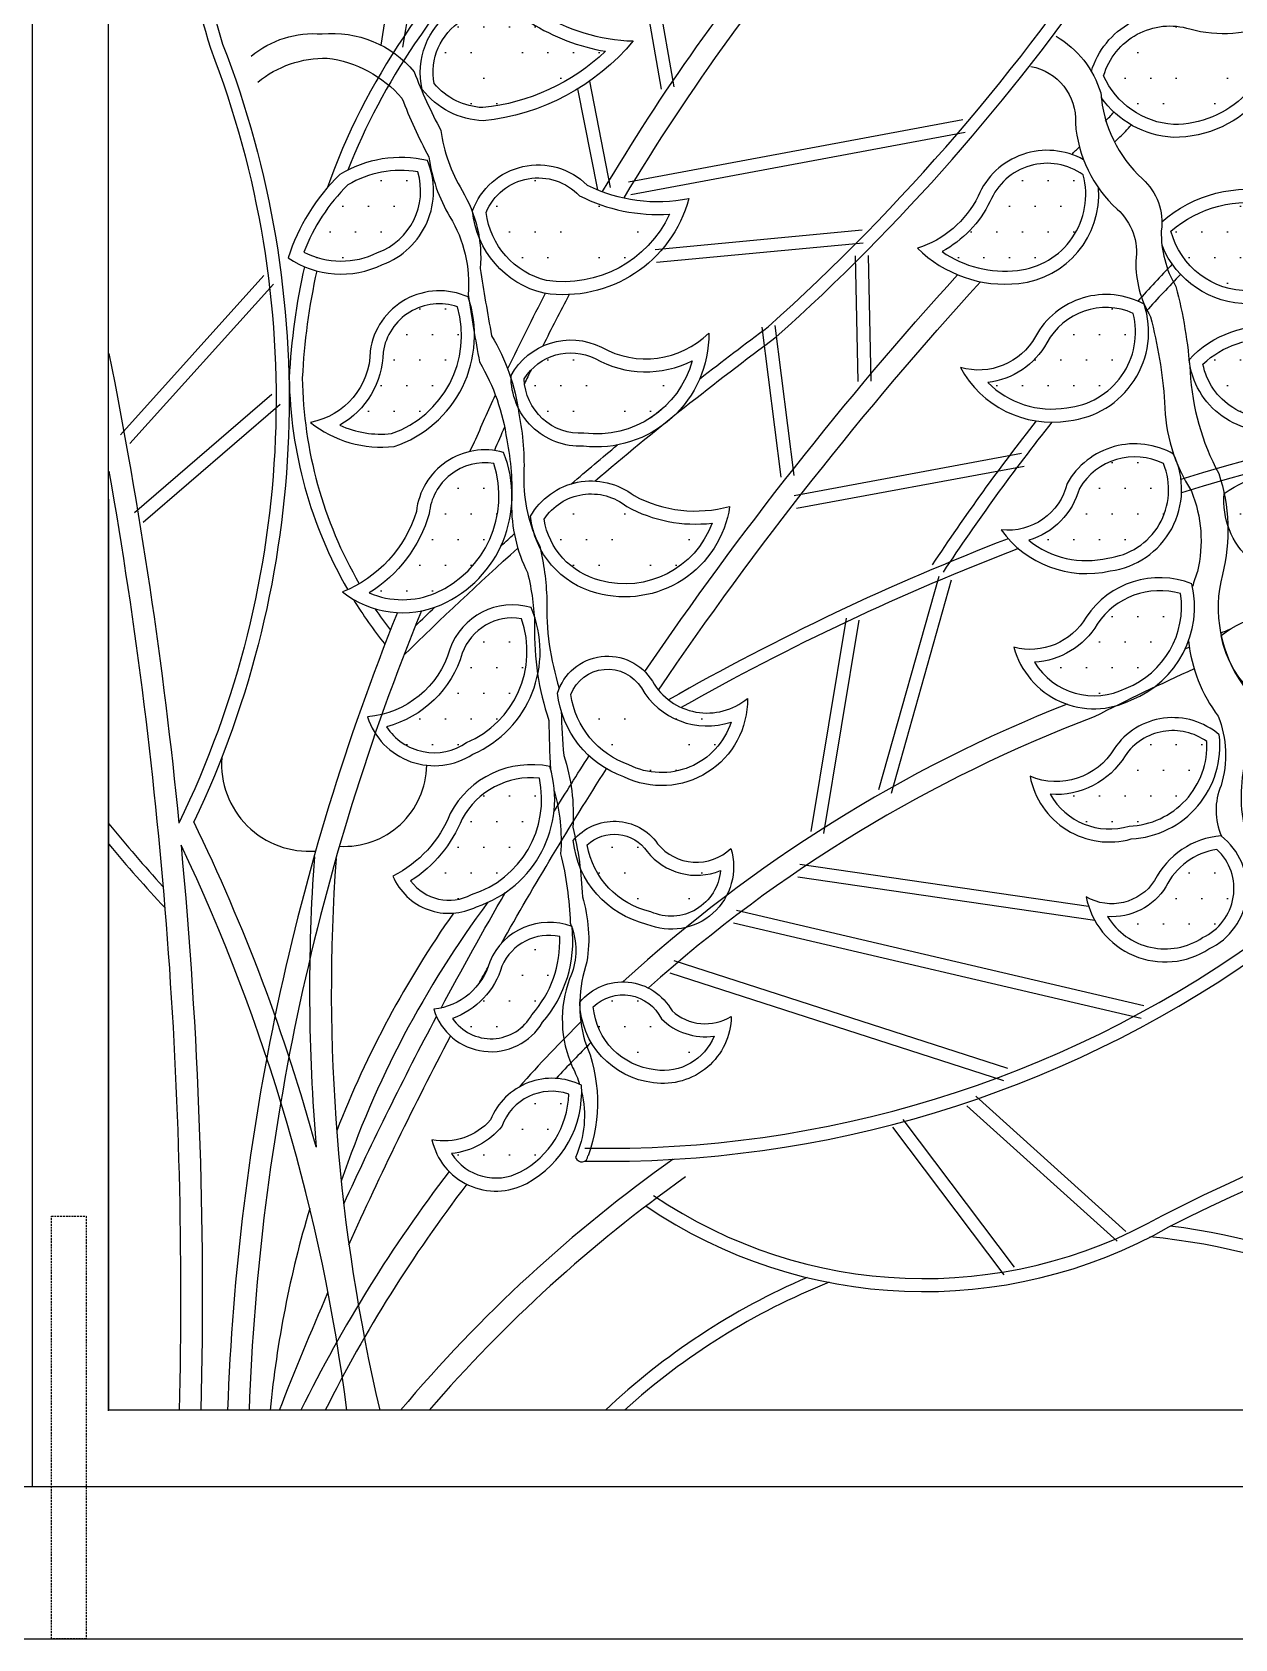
# Model space of a CAD drawing. Extents: x -6708 to 51378, y -17661 to 34250.
# Drawn here: x 29622 to 30414, y -4537 to -3480 of the extents above; entities that cross this region are included whole.
import ezdxf

# ---------------------------------------------------------------- set-up
doc = ezdxf.new("R2010")
doc.units = 0
doc.header["$LTSCALE"] = 5
doc.header["$MEASUREMENT"] = 0
doc.linetypes.add('HIDDEN', pattern=[0.375, 0.25, -0.125])
for name, color, linetype in [('0-BCA', 33, 'CONTINUOUS'), ('0-TEXT', 7, 'CONTINUOUS'), ('1', 1, 'CONTINUOUS'), ('GRILLES', 1, 'CONTINUOUS'), ('LEAF', 2, 'CONTINUOUS')]:
    doc.layers.add(name, color=color, linetype=linetype)

msp = doc.modelspace()

# ---------------------------------------------------------------- hatches: boundary and pattern name
at = {"layer": 'LEAF'}
h = msp.add_hatch(dxfattribs=at)
h.set_pattern_fill('DOTS', color=2, scale=270, style=0)
edge = h.paths.add_edge_path()
edge.add_arc((29926.5, -3506.3), 40.5, 53.8953, 190.5436, ccw=False)
edge.add_arc((30021.2, -3362), 132.2, 237.5778, 260.5634)
edge.add_arc((29904.2, -3391.1), 139.1, 276.0003, 313.2797, ccw=False)
edge.add_arc((29921, -3484.5), 45, 220.3688, 267.0518, ccw=False)
edge = h.paths.add_edge_path()
edge.add_arc((29955.1, -3613), 37.2, 403.1749, 517.2066, ccw=False)
edge.add_arc((30033.9, -3485.9), 114, 243.0519, 273.8288)
edge.add_arc((29971.7, -3567.2), 77, 261.6878, 335.0862, ccw=False)
edge.add_arc((29973.3, -3591.9), 53, 187.1713, 256.0957, ccw=False)
edge = h.paths.add_edge_path()
edge.add_arc((29976.6, -3726.9), 36, 423.4248, 508.4833, ccw=False)
edge.add_arc((30025.9, -3635.5), 67.9, 240.683, 296.8199)
edge.add_arc((29993.3, -3678.8), 65.6, 262.8804, 344.6489, ccw=False)
edge.add_arc((29982.9, -3706.8), 37.1, 182.014, 273.4981, ccw=False)
edge = h.paths.add_edge_path()
edge.add_arc((29990, -3821), 37.2, 410.9417, 506.4228, ccw=False)
edge.add_arc((30058.5, -3709.7), 93.9, 241.3063, 276.7007)
edge.add_arc((30012.2, -3782), 61, 254.3449, 339.8674, ccw=False)
edge.add_arc((30008, -3792.6), 49.6, 189.0064, 255.7128, ccw=False)
edge = h.paths.add_edge_path()
edge.add_arc((30000.8, -3925.2), 26, 391.6944, 518.7938, ccw=False)
edge.add_arc((30066.3, -3886.6), 50, 209.9539, 288.287)
edge.add_arc((30036.4, -3919.3), 47.9, 243.2441, 342.116, ccw=False)
edge.add_arc((30033.6, -3907.6), 57.6, 188.1268, 250.9374, ccw=False)
edge = h.paths.add_edge_path()
edge.add_arc((30005.2, -4034.1), 26.3, 394.7628, 492.7768, ccw=False)
edge.add_arc((30059.3, -3993.4), 41.4, 218.2828, 292.3511)
edge.add_arc((30042.6, -4029.2), 32.5, 245.8707, 355.6218, ccw=False)
edge.add_arc((30041.5, -4005.2), 55.1, 189.9909, 257.211, ccw=False)
edge = h.paths.add_edge_path()
edge.add_arc((30010.9, -4141.8), 28.3, 386.1456, 493.9812, ccw=False)
edge.add_arc((30065.1, -4099.8), 41.3, 225.6729, 278.075)
edge.add_arc((30037.4, -4127.1), 36.2, 261.6893, 337.9388, ccw=False)
edge.add_arc((30037.1, -4117.2), 46, 185.3549, 263.8417, ccw=False)
edge = h.paths.add_edge_path()
edge.add_arc((29964.1, -4211.9), 34.9, 431.5768, 520.3033)
edge.add_arc((29893.1, -4169.2), 49.1, 275.7529, 320.8708, ccw=False)
edge.add_arc((29927.2, -4199.6), 34.5, 212.2523, 298.1657)
edge.add_arc((29915.4, -4177.3), 59.8, 298.0731, 358.5435)
edge = h.paths.add_edge_path()
edge.add_arc((29962.2, -4108.1), 33.7, 437.867, 516.4098)
edge.add_arc((29881.7, -4080.1), 51.7, 289.1803, 343.7899, ccw=False)
edge.add_arc((29924.1, -4111.6), 30.8, 214.3541, 330.787)
edge.add_arc((29895.9, -4078), 73.5, 318.5729, 362.2749)
edge = h.paths.add_edge_path()
edge.add_arc((29950.7, -4022.6), 52.1, 444.292, 511.3415)
edge.add_arc((29825.2, -3966), 85.9, 302.3873, 338.3712, ccw=False)
edge.add_arc((29896.5, -4019.8), 31.5, 216.6058, 298.1262)
edge.add_arc((29891.4, -3984.7), 65.9, 287.5358, 372.1232)
edge = h.paths.add_edge_path()
edge.add_arc((29938.2, -3900.4), 35, 440.198, 520.4093)
edge.add_arc((29837.4, -3868.6), 70.7, 284.6699, 343.5005, ccw=False)
edge.add_arc((29886.7, -3916.7), 37.5, 212.9125, 304.51)
edge.add_arc((29882.6, -3887.4), 65.2, 292.9115, 379.2699)
edge = h.paths.add_edge_path()
edge.add_arc((29920.2, -3800.3), 37, 441.1666, 534.8095)
edge.add_arc((29795.1, -3770.9), 92, 302.039, 343.5829, ccw=False)
edge.add_arc((29865.8, -3798.3), 55.2, 246.6656, 293.4272)
edge.add_arc((29859.8, -3785.3), 69.5, 293.6978, 378.0338)
edge = h.paths.add_edge_path()
edge.add_arc((29890.2, -3696.1), 37.5, 431.4014, 531.2686)
edge.add_arc((29796.6, -3689.5), 56.5, 299.7351, 359.1111, ccw=False)
edge.add_arc((29852, -3677.7), 66.8, 245.8155, 275.6657)
edge.add_arc((29836.1, -3679.3), 68.6, 289.1317, 375.8481)
edge = h.paths.add_edge_path()
edge.add_arc((29864.8, -3639.7), 68.9, 440.7215, 480.5242)
edge.add_arc((29918.9, -3670.1), 126.4, 494.7962, 518.931)
edge.add_arc((29825.4, -3576.6), 53.9, 242.9832, 296.3684)
edge.add_arc((29834.5, -3584.3), 43.3, 290.0811, 376.8318)
h = msp.add_hatch(dxfattribs=at)
h.set_pattern_fill('DOTS', color=2, scale=270, style=0)
edge = h.paths.add_edge_path()
edge.add_arc((30458.9, -4040.5), 52.1, 435.1151, 491.5516, ccw=False)
edge.add_arc((30499.5, -3950.4), 48.1, 235.5625, 302.4143)
edge.add_arc((30482.1, -3991.2), 43.2, 270.2682, 360.1982, ccw=False)
edge.add_arc((30478.9, -3972.9), 61.6, 207.6486, 273.133, ccw=False)
edge = h.paths.add_edge_path()
edge.add_arc((30443.4, -3924.9), 53.1, 431.9789, 483.4165, ccw=False)
edge.add_arc((30501, -3838), 55, 221.42, 288.4408)
edge.add_arc((30477, -3882.5), 42.2, 263.7253, 349.548, ccw=False)
edge.add_arc((30471.8, -3864.5), 59.9, 195.5363, 270.5156, ccw=False)
edge = h.paths.add_edge_path()
edge.add_arc((30448, -3839.8), 61.2, 437.426, 482.7486, ccw=False)
edge.add_arc((30486, -3740.6), 46.5, 237.9256, 309.0668)
edge.add_arc((30460, -3776.3), 55.3, 277.7065, 359.5784, ccw=False)
edge.add_arc((30458.6, -3788.3), 43.7, 179.931, 281.6582, ccw=False)
edge = h.paths.add_edge_path()
edge.add_arc((30433.5, -3741.1), 59.2, 442.7355, 493.8052, ccw=False)
edge.add_arc((30466.8, -3638.2), 51.2, 239.6463, 312.9975)
edge.add_arc((30448.3, -3679), 53.5, 268.1437, 363.6227, ccw=False)
edge.add_arc((30435.9, -3689.5), 44.3, 191.5359, 283.9449, ccw=False)
edge = h.paths.add_edge_path()
edge.add_arc((30422.1, -3668.5), 76.7, 437.6054, 491.2856, ccw=False)
edge.add_arc((30463.1, -3537.8), 60.9, 246.2475, 303.898)
edge.add_arc((30426.2, -3578.6), 71.6, 267.4018, 352.0913, ccw=False)
edge.add_arc((30422.4, -3597.4), 52.7, 194.8205, 270.5657, ccw=False)
edge = h.paths.add_edge_path()
edge.add_arc((30370.8, -3521.1), 45.4, 433.0577, 523.8271, ccw=False)
edge.add_arc((30405.8, -3398.4), 82.2, 254.6195, 294.4263)
edge.add_arc((30373.2, -3474), 66.6, 269.9496, 360.5992, ccw=False)
edge.add_arc((30376.6, -3486.6), 54, 203.833, 266.3218, ccw=False)
edge = h.paths.add_edge_path()
edge.add_arc((30290.1, -3606.9), 40.7, 414.5066, 517.6015)
edge.add_arc((30184.6, -3558), 75.6, 298.7529, 333.8366, ccw=False)
edge.add_arc((30262.5, -3563.7), 73.5, 235.5697, 276.1997)
edge.add_arc((30265.1, -3586.7), 50.3, 275.9943, 375.0056)
edge = h.paths.add_edge_path()
edge.add_arc((30328.7, -3705.4), 44.3, 425.9868, 511.5726)
edge.add_arc((30244.8, -3659.5), 51.3, 276.7487, 331.0794, ccw=False)
edge.add_arc((30293.1, -3668.1), 59.8, 225.0754, 279.4395)
edge.add_arc((30297.9, -3677.1), 50.3, 275.7386, 373.9658)
edge = h.paths.add_edge_path()
edge.add_arc((30347.7, -3801.8), 42.5, 423.6275, 509.3773)
edge.add_arc((30264, -3767.5), 48.8, 286.5299, 344.9013, ccw=False)
edge.add_arc((30315.8, -3767.2), 60.4, 231.1532, 283.6189)
edge.add_arc((30324.6, -3780.9), 45.3, 276.8291, 382.2533)
edge = h.paths.add_edge_path()
edge.add_arc((30364.1, -3896.9), 49.4, 433.8645, 506.2377)
edge.add_arc((30278.8, -3843.4), 51.2, 273.1097, 329.5246, ccw=False)
edge.add_arc((30321.1, -3870.4), 46.3, 211.515, 296.9073)
edge.add_arc((30320.7, -3857.9), 57.7, 291.6434, 368.5381)
edge = h.paths.add_edge_path()
edge.add_arc((30372.8, -3977.8), 38.2, 414.1995, 505.4013)
edge.add_arc((30296.1, -3928.9), 52.8, 265.6524, 328.9847, ccw=False)
edge.add_arc((30331, -3959.8), 44.5, 209.1727, 287.0363)
edge.add_arc((30342.1, -3949.4), 53, 272.0389, 362.8121)
edge = h.paths.add_edge_path()
edge.add_arc((30408.5, -4062.3), 44.9, 458.635, 513.9482)
edge.add_arc((30332.6, -4020), 42.1, 266.2272, 327.5952, ccw=False)
edge.add_arc((30367.7, -4038.9), 44.4, 211.3183, 303.733)
edge.add_arc((30377.6, -4043.7), 35.4, 294.6098, 406.9385)
edge = h.paths.add_edge_path()
edge.add_arc((30444.8, -4098.6), 34.7, 385.2536, 452.8945, ccw=False)
edge.add_arc((30519.6, -4046.9), 56.9, 220.3642, 273.1283)
edge.add_arc((30482.6, -4079), 47.2, 221.7183, 328.332, ccw=False)
edge.add_arc((30473.2, -4081), 39.1, 152.8716, 228.627, ccw=False)

# ---------------------------------------------------------------- linework, layer by layer
at = {"layer": '0-BCA', "color": 3}
for p, q in [((29622.2, -1937.4), (29622.2, -4437.4)), ((29672.2, -1987.5), (29672.2, -4387.4)), ((31358.7, -4437.4), (29622.2, -4437.4))]:
    msp.add_line(p, q, dxfattribs=at)
at = {"layer": '0-BCA', "color": 5}
msp.add_line((26053.9, -4537.4), (33226.5, -4537.4), dxfattribs=at)
at = {"layer": '0-BCA', "color": 3}
msp.add_lwpolyline([(31308.7, -2464.1), (31308.7, -4386.9), (29672.7, -4386.9), (29672.2, -1987.5, -0.153284), (31308.7, -2464.1, -3.305213)], format="xyb", dxfattribs=at)
at = {"layer": '0-TEXT'}
msp.add_line((29622.2, -4437.4), (29595.2, -4437.4), dxfattribs=at)
at = {"layer": '1'}
for p, q in [((30044.7, -3515.8), (30012.2, -3330.2)), ((30036.3, -3517.3), (30003.8, -3331.7)), ((29994.3, -3583.6), (29981.3, -3517.1)), ((30002.7, -3582), (29989, -3512)), ((30014.5, -3578.3), (30234.6, -3537.3)), ((30016.1, -3586.7), (30236.1, -3545.7)), ((30168.2, -3610.2), (30032.2, -3623)), ((30169, -3618.7), (30033, -3631.5)), ((30165.7, -3709.8), (30164, -3627)), ((30174.2, -3709.6), (30172.5, -3626.9)), ((29680.2, -3744.8), (29774.6, -3640.1)), ((29686.5, -3750.5), (29781, -3645.8)), ((30115.1, -3772.7), (30102.5, -3674.1)), ((30123.6, -3771.6), (30111, -3673)), ((29689.5, -3795.9), (29779.9, -3718.2)), ((29695.1, -3802.4), (29785.4, -3724.7)), ((30123.5, -3784.8), (30273.2, -3757)), ((30125.1, -3793.2), (30274.8, -3765.4)), ((30179.3, -3978.4), (30218.9, -3837.9)), ((30187.5, -3980.7), (30227.1, -3840.3)), ((30157.7, -3865.5), (30134.5, -4005.9)), ((30166.2, -3866.9), (30142.9, -4007.3)), ((30127.2, -4027.4), (30317.3, -4055.1)), ((30125.9, -4035.9), (30321.3, -4064.3)), ((30085.6, -4057.7), (30353.7, -4120.5)), ((30083.7, -4066), (30351.8, -4128.8)), ((30264.2, -4162), (30044.7, -4091.2)), ((30261.6, -4170.1), (30042, -4099.3)), ((30237.2, -4186.5), (30336, -4275.7)), ((30243, -4180.2), (30341.8, -4269.3)), ((30195, -4195.5), (30268.3, -4292.7)), ((30188.2, -4200.6), (30261.5, -4297.9))]:
    msp.add_line(p, q, dxfattribs=at)
for points in [[(30061.4, -3708, -0.006045), (30106.4, -3673.8, 0.130076), (30491.2, -3088.1)], [(29992.3, -3775.3, -0.016374), (30111.8, -3680.4, 0.119753), (30480.3, -3144, 0.119753)], [(29672.7, -3296.5, -0.049757), (29747.5, -3487.7, -0.205998), (29728.6, -3999.7)], [(30037.3, -3293.8, 0.070527), (29866.7, -3482.8, 0.063802), (29816.2, -3582.6)], [(30042.1, -3300.9, 0.070262), (29873.8, -3487.6, 0.054639), (29829.8, -3570.7)], [(29672.7, -3315.6, -0.045699), (29739.4, -3490.4, -0.208179), (29718.7, -4000.5)], [(30159.3, -3385.1, 0.044351), (30011.4, -3588.9)], [(30128.2, -3399.6, 0.039524), (29997.3, -3584.7)], [(30319.1, -3505.6, -0.414967), (30386.4, -3469.4, 0.218355), (30447, -3459.5, -0.473511), (30372.9, -3549.1, -0.226882), (30325.6, -3522.9, -0.226882)], [(29766.2, -3495.7, -0.197885), (29812.9, -3481, -0.249457), (29873.5, -3505.9, 0.03088), (29891.1, -3544.5, 0.100136), (29905, -3584, -0.158377), (29917, -3635.3, 0.008948), (29924.5, -3679.6, -0.100671), (29942.4, -3730.9, -0.062282), (29945.6, -3772.6, 0.120989), (29956.1, -3818.2, -0.052555), (29960.8, -3853.2, 0.083888), (29969, -3911.8, 0.083888)], [(30295.9, -3482.5, -0.186863), (30325.3, -3519.7, 0.1907), (30352.7, -3576.4, -0.252134), (30365.1, -3610.6, 0.139232), (30374.7, -3647.2, -0.045981), (30384.1, -3703.5, 0.111), (30402.9, -3770.3, -0.144561), (30405.3, -3836.8, 0.22353), (30419.3, -3910.2, -0.165363), (30421.3, -3955.7, 0.118044), (30419.7, -4003.5, 0.036084), (30444.8, -4052.5, -0.597142)], [(29770.6, -3512.7, -0.176559), (29816.3, -3496.9, -0.184664), (29865.5, -3523.2, 0.03088), (29883.1, -3561.8, 0.100136), (29897, -3601.3, -0.158377), (29909, -3652.6, 0.008948), (29916.5, -3696.9, -0.100671), (29934.4, -3748.2, -0.062282), (29937.6, -3789.9, 0.120989), (29948.1, -3835.6, -0.052555), (29952.8, -3870.5, 0.089477), (29962.2, -3932.9, 0.01766), (29963.3, -3964.9, 0.01766)], [(30279.2, -3502.4, -0.378866), (30308.6, -3539.6, 0.1907), (30336, -3596.3, -0.252134), (30348.4, -3630.5, 0.139232), (30358, -3667.1, -0.045981), (30367.3, -3723.4, 0.140758), (30385, -3782, -0.155026), (30388.9, -3834.8, 0.026372), (30385.7, -3844.8, 0.026372)], [(30328.2, -3538.4, -0.000437), (30331.2, -3535.5, -0.000975), (30334, -3532.4, -0.000975)], [(30334.4, -3552.3, -0.001039), (30341.5, -3545.3, -0.001437), (30345.5, -3540.9, -0.001437)], [(30314, -3563.8, 0.446759), (30244.6, -3587.8, -0.203971), (30204.7, -3622, 0.225979), (30271.3, -3645.2, 0.405502), (30323.8, -3582.3, 0.405502)], [(30306.2, -3560.3, -0.000738), (30311.2, -3555.3)], [(30365.5, -3604.7, -0.242831), (30441.3, -3585.4, 0.358992), (30505.7, -3568.3, -0.464995), (30422.8, -3658.6, -0.308457), (30365.6, -3620.1, -0.308457)], [(29801.3, -3634.2, 0.04199), (29791.3, -3707.3, 0.127799), (29829.8, -3846.8)], [(29809.4, -3637, 0.041284), (29799.9, -3707.5, 0.127883), (29837.4, -3842.9)], [(30025.3, -3900.7, -0.03452), (30231.1, -3639.5)], [(30034.3, -3912.9, -0.03574), (30246.2, -3644.1)], [(29959.8, -3651.9, 0.009651), (29935, -3701.5, 0.009651)], [(29975.5, -3652.6, 0.006661), (29958.2, -3686.3, 0.006661)], [(29672.7, -3691.4, -0.024698), (29718.7, -4000.5)], [(29950.5, -3702.1, 0.001775), (29946.1, -3711.2)], [(29926.9, -3718.7, 0.005939), (29913, -3749.8, 0.001097), (29910, -3755.9)], [(30029.1, -3733.7, -0.001399), (30039.3, -3725.5)], [(29933, -3739.8, 0.00294), (29926.3, -3755.2)], [(29977, -3777.1, -0.004235), (30007.3, -3751.5)], [(29672.7, -3768.8, -0.049297), (29718.9, -4386.9)], [(29949.4, -3801.2, -0.000136), (29950.4, -3800.3, -0.000136)], [(29930.7, -3817.9, -0.001243), (29939.4, -3810.1, -0.001243)], [(29952.4, -3809.9, -0.00001), (29952.5, -3809.9, -0.00001)], [(29866.7, -3890, -0.011043), (29941.7, -3819.5)], [(29833.6, -3853.3, 0.031268), (29854.2, -3882.7, 0.031268)], [(29847.7, -3859.4, 0.015546), (29857.9, -3873.4, 0.015546)], [(29874.4, -3870.6, -0.001895), (29887.1, -3858.3)], [(29862.5, -3861.9, 0.087338), (29750.7, -4386.9, 0.079868)], [(29878.3, -3860.8, 0.088407), (29764.9, -4386.9, 0.080866)], [(30383, -3880.5, 0.135711), (30402.6, -3930.1, -0.165363), (30404.5, -3975.6, 0.206922), (30404.7, -4009.1, 0.206922)], [(30410, -3873, 0.000922), (30404.2, -3875.5, 0.000922)], [(30383.6, -3884.7, 0.000437), (30380.8, -3885.9)], [(30386.7, -3898.9, 0.010705), (30321, -3930.5, 0.092106), (30027.6, -4109)], [(30303.1, -3922.1, 0.091065), (30010.8, -4105, 0.091065)], [(29970.3, -3926.9, 0.015982), (29971.9, -3955.9, -0.097925), (29977.9, -4003.2, -0.050393), (29984.2, -4048.9, -0.112896), (29987.2, -4091.7, 0.1518), (29985.8, -4144, -0.192061), (29987.9, -4219.4)], [(29930.7, -4080, -0.014038), (30000.1, -3964.7)], [(29965.5, -3993, -0.004506), (29988.6, -3956.2)], [(29965.7, -3979.2, -0.085163), (29969.9, -4020.6, -0.050393), (29976.2, -4066.2, -0.013617), (29977.1, -4068.5, -0.013617)], [(29672.7, -4000.9, 0.01471), (29708.2, -4042.2)], [(29672.7, -4014.4, 0.014853), (29709.4, -4056.1)], [(29720.1, -4015, -0.029416), (29733.2, -4386.9, -0.025789)], [(29720.6, -4016, -0.000263), (29720.3, -4016.6)], [(29891.2, -4122.3, -0.009049), (29933.7, -4046)], [(29977.5, -4069.5, -0.189984), (29975.8, -4102.9, 0.197948), (29977.8, -4161.4, -0.044341), (29982.4, -4172.5, -0.044341)], [(29985.9, -4214.4, 0.160124), (30425.6, -4079.2, 0.160124)], [(29985.7, -4222.9, 0.158331), (30426.3, -4089.2, 0.158331)], [(29916, -4106.3, -0.001327), (29922.1, -4095.2, -0.001327)], [(29827.2, -4251.1, -0.014268), (29888.2, -4127.8)], [(29984.1, -4130.4, 0.015852), (29942.5, -4174.2, 0.015852)], [(30030.9, -4245.5, 0.286034), (30366, -4258.7, -0.213763), (31294.1, -4210.2, -0.16057)], [(29830.6, -4278, -0.015937), (29897.5, -4140.7)], [(29990, -4144.7, 0.008815), (29966.9, -4168.5, 0.008815)], [(30026.1, -4252.6, 0.285875), (30370.1, -4266.3, -0.214668), (31294.8, -4219.7, -0.160848)], [(29983.7, -4177.2, -0.164815), (29979.7, -4220.6)], [(29896.5, -4229.8, 0.048571), (29799, -4386.9, 0.034953)], [(29908.1, -4238.2, 0.046788), (29815, -4386.9, 0.032906)], [(29784.9, -4386.9, -0.008738), (29816.8, -4309.5)]]:
    msp.add_lwpolyline(points, format="xyb", dxfattribs=at)
for points in [[(29878.8, -3517.5, -0.693512), (29955.1, -3466.5, 0.134591), (30017.7, -3485.6, -0.196581), (29919, -3538.1, -0.220919)], [(29886.7, -3513.7, -0.678632), (29950.3, -3473.6, 0.100632), (29999.5, -3492.4, -0.164112), (29918.7, -3529.5, -0.206557)], [(30327.2, -3508.5, -0.418152), (30384, -3477.7, 0.175458), (30439.8, -3473.3, -0.417538), (30373.1, -3540.6, -0.279623)], [(29882.3, -3564.3, 0.196169), (29824.5, -3573.6, 0.121333), (29790.5, -3628.4, 0.267544), (29852.7, -3632.8, 0.424854)], [(29875.9, -3571.7, 0.175439), (29829.8, -3580.4, 0.105699), (29800.9, -3624.6, 0.237244), (29849.4, -3624.9, 0.397699)], [(29912, -3597.4, -0.548134), (29987.4, -3580.5, 0.16447), (30054.3, -3589.3, -0.381849), (29959, -3651.7, -0.322068)], [(30313.7, -3573.7, 0.482854), (30252.4, -3591.4, -0.154289), (30220.9, -3624.3, 0.179163), (30270.4, -3636.7, 0.461066)], [(29920.8, -3598.5, -0.543135), (29982.3, -3587.5, 0.135102), (30041.5, -3599.6, -0.331679), (29960.6, -3643.3, -0.310147)], [(30371.5, -3610.9, -0.238603), (30438.6, -3593.6, 0.256991), (30497.1, -3588.4, -0.38732), (30423, -3650.1, -0.343085)], [(29909, -3654.1, 0.500179), (29844.6, -3689.7, -0.361189), (29805.2, -3736.7, 0.198244), (29860.4, -3752.5, 0.417673)], [(29902.1, -3660.6, 0.465603), (29853.1, -3690.4, -0.265033), (29824.6, -3738.6, 0.130987), (29858.6, -3744.1, 0.397526)], [(30353.9, -3658.9, 0.414303), (30282.3, -3680.2, -0.350219), (30232.9, -3700.5, 0.319457), (30304.1, -3735.6, 0.476626)], [(30383.4, -3695.5, -0.251803), (30443.9, -3674.2, 0.458485), (30505.8, -3655.5, -0.537347), (30447.5, -3741.1, -0.446147)], [(30346.7, -3664.9, 0.391824), (30289.8, -3684.3, -0.241606), (30250.9, -3710.4, 0.24176), (30302.9, -3727.1, 0.456924)], [(29937.3, -3705.9, -0.407265), (29996.7, -3687.2, 0.334187), (30067.4, -3677.9, -0.451391), (29984.9, -3752.4, -0.43311)], [(30392.5, -3698.4, -0.226597), (30441, -3682.4, 0.33145), (30501.8, -3675.6, -0.442508), (30446.6, -3732.5, -0.426582)], [(29945.9, -3708.1, -0.389173), (29992.7, -3694.7, 0.249963), (30056.5, -3696.1, -0.372734), (29985.2, -3743.8, -0.421821)], [(30373.2, -3757.6, 0.418208), (30303.2, -3776.9, -0.375782), (30259.8, -3807.5, 0.303142), (30331.5, -3834.4, 0.511006)], [(29932.3, -3756.4, 0.461543), (29875, -3795.3, -0.22665), (29826.4, -3848.3, 0.275832), (29891.2, -3856.7, 0.404152)], [(29925.9, -3763.7, 0.432961), (29883.4, -3796.9, -0.183281), (29844, -3848.9, 0.206915), (29887.7, -3848.9, 0.385547)], [(30366.6, -3763.8, 0.39265), (30311.2, -3780.2, -0.260347), (30277.9, -3814.3, 0.23301), (30330, -3826, 0.495449)], [(30406.5, -3783.6, -0.223258), (30464.7, -3772, 0.465813), (30520.6, -3756.2, -0.46848), (30468.9, -3839.6, -0.501171)], [(29950.1, -3798.5, -0.458959), (30018.2, -3784.9, 0.192137), (30081.1, -3792, -0.451828), (29993.6, -3849, -0.314399)], [(29959, -3800.4, -0.442519), (30013.5, -3792.1, 0.155677), (30069.5, -3803, -0.391506), (29995.8, -3840.7, -0.299569)], [(30385.3, -3842.9, 0.353852), (30315.7, -3864.9, -0.336315), (30268.1, -3884.7, 0.473401), (30345.5, -3919.4, 0.369671)], [(30377.8, -3849.4, 0.326721), (30323, -3869.4, -0.251251), (30281.6, -3894.5, 0.39085), (30342, -3911.6, 0.3487)], [(29950.5, -3858.6, 0.399739), (29897, -3886, -0.308794), (29842.9, -3930.5, 0.497927), (29912.1, -3955.1, 0.411249)], [(29944.1, -3865.9, 0.365015), (29905.2, -3888.7, -0.262488), (29855.3, -3937, 0.422404), (29908, -3947.5, 0.395718)], [(30404.5, -3877, -0.265182), (30464.8, -3867, 0.39236), (30527.3, -3876.2, -0.481), (30471.9, -3932.9, -0.361947)], [(29967.8, -3914.9, -0.644225), (30030.3, -3907.1, 0.466611), (30092.8, -3918.4, -0.560733), (30011.5, -3970, -0.28756)], [(29976.6, -3915.8, -0.619419), (30023, -3911.5, 0.355755), (30082, -3934, -0.460328), (30014.8, -3962.1, -0.281137)], [(30403.3, -3942.4, 0.448313), (30334.1, -3951.5, -0.375465), (30278.8, -3969.6, 0.441065), (30345.4, -4010.9, 0.431955)], [(30395.1, -3946.8, 0.420371), (30341.3, -3956.1, -0.283595), (30292.1, -3981.5, 0.353449), (30344, -4002.4, 0.418172)], [(29962.8, -3963.2, 0.33136), (29897.2, -3994.1, -0.186911), (29859.5, -4035.3, 0.435587), (29914.6, -4055.5, 0.407127)], [(29955.9, -3970.8, 0.301201), (29905, -3997.7, -0.158313), (29871.2, -4038.5, 0.371501), (29911.3, -4047.5, 0.386808)], [(29978.2, -4011.9, -0.494509), (30033.7, -4014, 0.439154), (30081.9, -4017.2, -0.636382), (30026.6, -4067.1, -0.317352)], [(29987.3, -4014.8, -0.4558), (30026.8, -4019.1, 0.334927), (30075, -4031.7, -0.519187), (30029.3, -4058.9, -0.302013)], [(30404.5, -4008.9, 0.263581), (30360.7, -4038.3, -0.398737), (30315.7, -4049, 0.531899), (30396.5, -4083.3, 0.558843)], [(30401.7, -4017.8, 0.246148), (30368.1, -4042.5, -0.274357), (30329.8, -4062, 0.426612), (30392.3, -4075.8, 0.53355)], [(29977.4, -4068.6, 0.40531), (29923.3, -4091.7, -0.306295), (29886.4, -4123, 0.652669), (29958, -4131.6, 0.209826)], [(29969.3, -4075.1, 0.356786), (29931.3, -4094.6, -0.242894), (29898.7, -4129, 0.556781), (29951, -4126.6, 0.193031)], [(29982.5, -4118.3, -0.529954), (30043.2, -4124.1, 0.331441), (30082.1, -4127.8, -0.451642), (30031.1, -4171.4, -0.376142)], [(29991.3, -4121.4, -0.508622), (30036.2, -4129.3, 0.232717), (30070.9, -4140.7, -0.345546), (30032.1, -4162.9, -0.356511)], [(29983.6, -4173, 0.438946), (29923.8, -4195.8, -0.269356), (29885.2, -4208.9, 0.496727), (29947.6, -4237.6, 0.293647)], [(29975.2, -4178.8, 0.407719), (29931.2, -4200.1, -0.199447), (29898.1, -4218, 0.393474), (29943.5, -4230, 0.270151)]]:
    msp.add_lwpolyline(points, format="xyb", close=True, dxfattribs=at)
for centre, radius, start, end in [((39417.8, -5085.9), 9684.5, 165.99197, 170.51356), ((35668.3, -4380.6), 5884.8, 164.22543, 171.27885), ((31405.5, -4619), 1428.5, 136.3241, 137.6581), ((31405.5, -4619), 1419.9, 136.3681, 137.7056), ((30854, -5343.7), 1640.1, 73.9068, 106.8698), ((30854, -5343.7), 1631.6, 73.82, 106.9466), ((31405.5, -4619), 1428.5, 141.8022, 146.498), ((31405.5, -4619), 1419.9, 141.5699, 146.498), ((30854, -5343.7), 1640.1, 111.07, 119.7202), ((30854, -5343.7), 1631.6, 110.9319, 119.5512), ((29804.2, -3961.6), 57.4, 175.7944, 274.465), ((29827.5, -3961.5), 54.3, 266.6792, 359.022), ((28612.8, -4541.6), 1240.4, 15.3322, 25.9043), ((28612.8, -4541.6), 1226.2, 7.2471, 25.4334), ((31033.9, -4110.4), 1229.2, 175.911, 184.8202), ((31033.9, -4110.4), 1214.9, 175.911, 193.1599), ((30457.2, -4451), 681.4, 144.9511, 158.6527), ((30457.2, -4451), 667.2, 143.3249, 161.2251), ((29983.7, -4219.3), 4.17, 199.2462, 358.0177), ((30602.2, -5007.7), 964.1, 125.3907, 139.9173), ((30602.2, -5007.7), 949.8, 125.3907, 139.1894), ((30457.2, -4451), 681.4, 163.2146, 174.6031), ((30313.4, -4719.6), 449, 47.8139, 84.3657), ((30313.4, -4719.6), 457.5, 46.6445, 82.7657), ((30313.4, -4719.6), 457.5, 113.3532, 133.3555), ((30313.4, -4719.6), 449, 111.806, 132.1861)]:
    msp.add_arc(centre, radius, start, end, dxfattribs=at)
at = {"layer": 'GRILLES', "linetype": 'HIDDEN'}
msp.add_lwpolyline([(29657.7, -4537.4), (29634.9, -4537.4), (29634.9, -4259.3), (29657.7, -4259.3)], close=True, dxfattribs=at)

doc.saveas('drawing.dxf')
